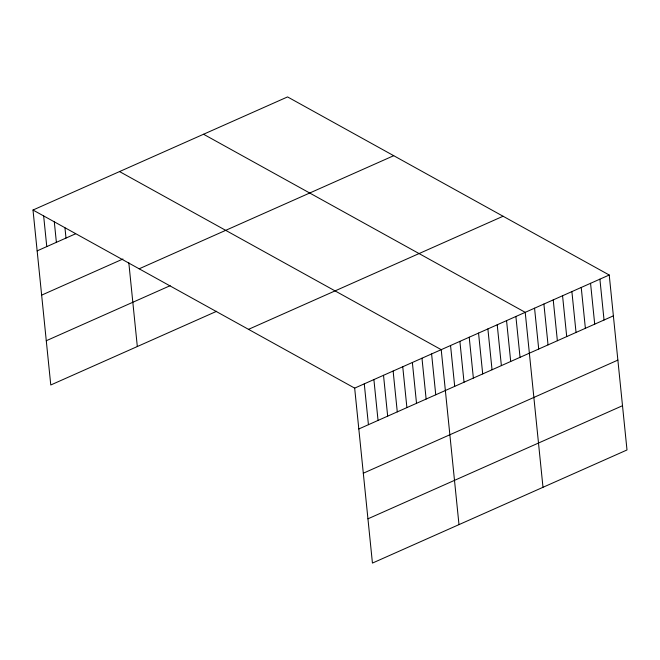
<?xml version="1.0" encoding="UTF-8"?>
<svg xmlns="http://www.w3.org/2000/svg" width="660" height="660" viewBox="0 0 660 660"><rect width="100%" height="100%" fill="white"/><g stroke="black" fill="none" stroke-linecap="round" stroke-linejoin="round"><path stroke-width="0.99" d="M33 210.029L287.562 96.921L609.23 275.014L627 449.971L372.438 563.079L354.667 388.121L33 210.029L50.77 384.986L216.661 311.281M37.15 250.874L75.619 233.788M41.646 295.135L122.95 259.009M139.153 268.801L393.715 155.694M46.274 340.733L170.164 285.681M248.515 329.348L503.077 216.241M354.667 388.121L609.23 275.014M358.817 428.967L613.379 315.859M363.305 473.22L617.875 360.112M367.942 518.818L622.504 405.71M203.56 134.252L525.22 312.337L542.99 487.294M119.551 171.575L441.218 349.668L458.989 524.617M599.899 279.163L604.04 320.009M590.56 283.305L594.709 324.151M581.229 287.455L585.379 328.3M571.89 291.604L576.04 332.45M562.559 295.746L566.709 336.592M553.229 299.896L557.37 340.741M543.889 304.046L548.039 344.891M534.559 308.195L538.708 349.041M515.889 316.486L520.039 357.332M506.558 320.636L510.7 361.482M497.219 324.778L501.369 365.623M487.888 328.927L492.038 369.773M478.549 333.077L482.699 373.923M469.219 337.219L473.368 378.064M459.888 341.368L464.029 382.214M450.549 345.518L454.699 386.364M431.599 353.933L435.748 394.779M421.979 358.207L426.129 399.052M412.368 362.48L416.518 403.326M402.748 366.754L406.898 407.599M393.129 371.027L397.279 411.873M383.518 375.301L387.667 416.147M373.898 379.574L378.048 420.42M364.279 383.848L368.428 424.693M128.815 262.754L137.321 346.533M64.96 227.849L66 238.062M54.31 221.909L56.38 242.327M43.651 215.968L46.769 246.601"/></g></svg>
